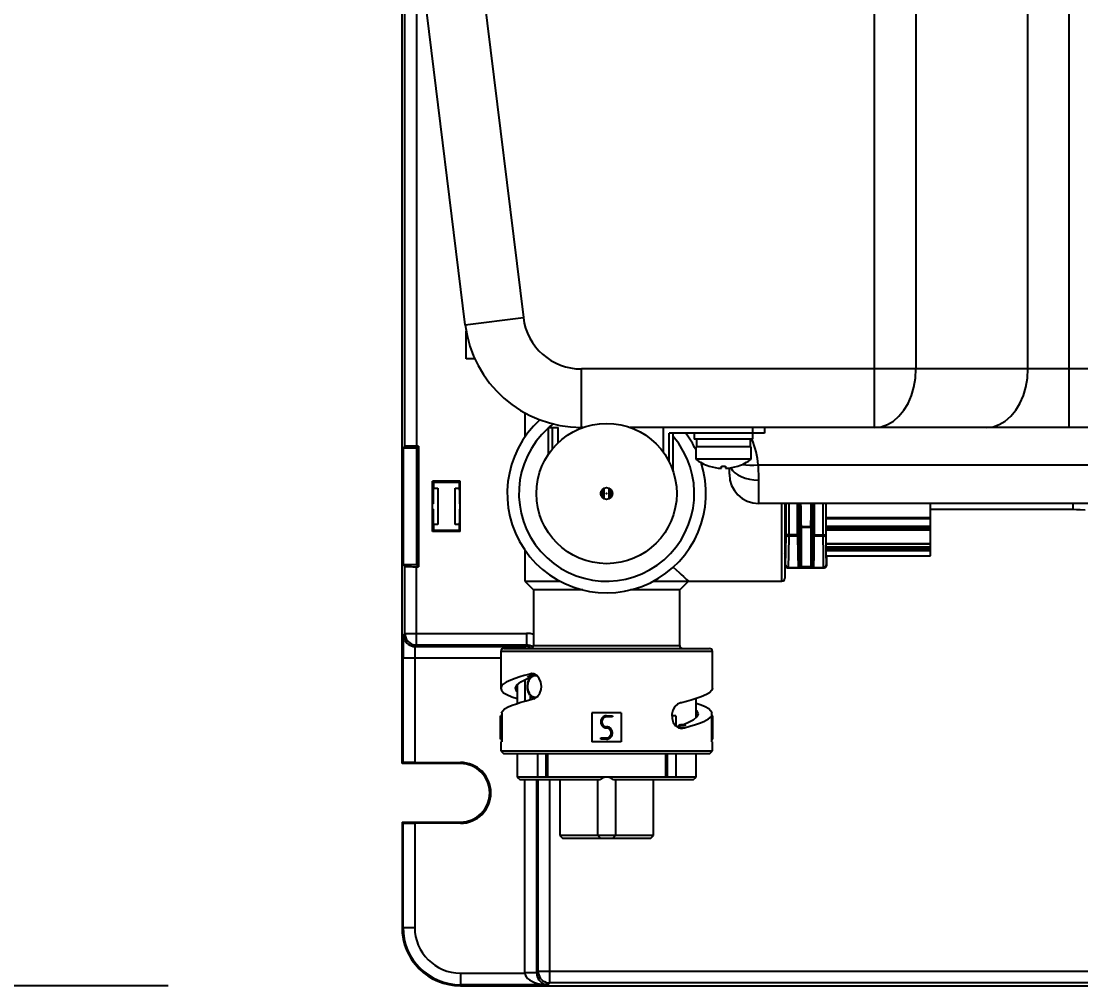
# Model space of a CAD drawing. Extents: x -9877 to -4419, y 2249 to 6216.
# Drawn here: x -6715.5 to -6534.2, y 4034.6 to 4199.6 of the extents above; entities that cross this region are included whole.
import ezdxf
from ezdxf.enums import TextEntityAlignment as Align

# ---------------------------------------------------------------- set-up
doc = ezdxf.new("R2010")
doc.units = 0
doc.layers.get('0').update_dxf_attribs({"linetype": 'CONTINUOUS'})
doc.layers.get('DEFPOINTS').update_dxf_attribs({"linetype": 'CONTINUOUS'})
doc.layers.add('LY_1', color=7, linetype='CONTINUOUS')
doc.styles.add('MX_NOTE_STANDARD', font='txt.shx', dxfattribs={"bigfont": 'extfont.shx'})
doc.dimstyles.new('MXDIMSTYLE', dxfattribs={"dimscale": 50, "dimtxt": 4, "dimasz": 2.5, "dimexe": 1.8, "dimexo": 1, "dimgap": 1, "dimtad": 1, "dimblk1": 'OPEN30', "dimblk2": 'OPEN30', "dimsah": 1, "dimcen": 2.5, "dimazin": 3, "dimtfac": 1, "dimtmove": 0, "dimatfit": 3})

# ---------------------------------------------------------------- blocks, each defined once
blk = doc.blocks.new('_OPEN30')
at = {"color": 0, "linetype": 'BYBLOCK'}
for p, q in [((-1, 0.267949), (0, 0)), ((0, 0), (-1, -0.267949)), ((0, 0), (-1, 0))]:
    blk.add_line(p, q, dxfattribs=at)
blk = doc.blocks.new('*D4')
at = {"color": 110, "linetype": 'CONTINUOUS'}
for p, q in [((-6690.324034, 4368.620295), (-7024.3305, 4368.620295)), ((-6980.622312, 4034.620295), (-6980.622312, 4368.620295)), ((-6690.324034, 4034.620295), (-7024.3305, 4034.620295))]:
    blk.add_line(p, q, dxfattribs=at)
at = {"layer": 'DEFPOINTS', "color": 0, "linetype": 'CONTINUOUS'}
for p in [(-6980.622312, 4368.620295), (-6640.324034, 4368.620295), (-6640.324034, 4034.620295)]:
    blk.add_point(p, dxfattribs=at)
at = {"color": 110, "linetype": 'CONTINUOUS', "xscale": 83.100003, "yscale": 83.100003, "zscale": 83.100003}
for p, rotation in [((-6980.622312, 4368.620295), 90), ((-6980.622312, 4034.620295), 270)]:
    blk.add_blockref('_OPEN30', p, dxfattribs=dict(at, rotation=rotation))
at = {"color": 110, "linetype": 'CONTINUOUS', "style": 'MX_NOTE_STANDARD'}
blk.add_text('335', height=100, rotation=90, dxfattribs=at).set_placement((-7080.622312, 4068.286962), align=Align.MIDDLE_LEFT)

msp = doc.modelspace()

# ---------------------------------------------------------------- linework, layer by layer
at = {"layer": 'LY_1', "color": 110, "linetype": 'CONTINUOUS'}
for p, q in [((-6569.466156, 4130.120295), (-6569.466156, 4357.120295)), ((-6536.181885, 4130.120295), (-6536.181885, 4357.120295)), ((-6562.395088, 4347.120295), (-6562.395088, 4140.120295)), ((-6543.252953, 4140.120295), (-6543.252953, 4347.120295)), ((-6650.324021, 4072.620295), (-6650.324021, 4337.620295)), ((-6639.492687, 4147.682909), (-6650.174944, 4234.682909)), ((-6640.249482, 4235.901602), (-6629.567225, 4148.901602)), ((-6649.83467, 4126.900186), (-6649.83467, 4231.911598)), ((-6647.834974, 4215.625386), (-6647.834974, 4126.934487)), ((-6639.492687, 4147.682909), (-6629.567225, 4148.901602)), ((-6639.324021, 4141.870295), (-6639.324021, 4146.569413)), ((-6637.860916, 4141.870295), (-6639.324021, 4141.870295)), ((-6331.006277, 4140.120295), (-6619.641764, 4140.120295)), ((-6619.641764, 4130.120295), (-6619.641764, 4140.120295)), ((-6629.324021, 4132.620184), (-6629.324021, 4128.463946)), ((-6625.324021, 4130.120295), (-6623.624021, 4130.120295)), ((-6625.324021, 4130.120295), (-6625.324021, 4125.453545)), ((-6624.624021, 4130.120295), (-6624.624021, 4126.40383)), ((-6623.624021, 4127.486898), (-6623.624021, 4130.120295)), ((-6619.362585, 4130.120295), (-6619.641764, 4130.120295)), ((-6331.006277, 4130.120295), (-6611.285456, 4130.120295)), ((-6605.624021, 4130.120295), (-6605.624021, 4125.884996)), ((-6590.324021, 4129.120295), (-6590.324021, 4130.120295)), ((-6588.324021, 4130.120295), (-6588.324021, 4129.120295)), ((-6588.324021, 4129.120295), (-6604.624021, 4129.120295)), ((-6604.624021, 4124.252606), (-6604.624021, 4129.120295)), ((-6603.924021, 4122.567294), (-6603.924021, 4129.120295)), ((-6600.324021, 4129.120295), (-6600.324021, 4128.120295)), ((-6590.324021, 4128.120295), (-6600.324021, 4128.120295)), ((-6599.924021, 4128.120295), (-6599.924021, 4126.820295)), ((-6590.724021, 4126.820295), (-6590.724021, 4128.120295)), ((-6590.324021, 4128.120295), (-6590.324021, 4129.120295)), ((-6649.83467, 4126.900186), (-6650.11456, 4126.620295)), ((-6650.11456, 4126.620295), (-6647.824021, 4126.620295)), ((-6650.11456, 4126.620295), (-6650.11456, 4106.620295)), ((-6647.509829, 4126.934487), (-6647.834974, 4126.934487)), ((-6647.824021, 4126.620295), (-6647.509829, 4126.934487)), ((-6647.824021, 4126.620295), (-6647.824021, 4106.620295)), ((-6647.509829, 4126.934487), (-6647.509829, 4106.306104)), ((-6600.074021, 4126.820295), (-6600.074021, 4124.683099)), ((-6590.574021, 4126.820295), (-6600.074021, 4126.820295)), ((-6590.574021, 4124.683099), (-6590.574021, 4126.820295)), ((-6590.574021, 4124.683099), (-6600.074021, 4124.683099)), ((-6597.774021, 4123.504687), (-6597.774021, 4123.5132)), ((-6595.684021, 4123.136512), (-6595.684021, 4123.513229)), ((-6594.964021, 4123.513229), (-6594.964021, 4123.136512)), ((-6594.324021, 4122.120295), (-6594.324021, 4123.19121)), ((-6592.874021, 4123.5132), (-6592.874021, 4123.504687)), ((-6589.379585, 4123.700094), (-6589.324021, 4121.120295)), ((-6589.379585, 4123.700094), (-6510.324021, 4123.700094)), ((-6640.359323, 4120.934993), (-6645.088718, 4120.934993)), ((-6645.088718, 4112.305598), (-6645.088718, 4120.934993)), ((-6644.874021, 4120.720295), (-6645.088718, 4120.934993)), ((-6644.874021, 4119.712807), (-6644.874021, 4120.720295)), ((-6640.574021, 4120.720295), (-6644.874021, 4120.720295)), ((-6640.359323, 4120.934993), (-6640.574021, 4120.720295)), ((-6640.574021, 4120.720295), (-6640.574021, 4119.712807)), ((-6640.359323, 4112.305598), (-6640.359323, 4120.934993)), ((-6589.324021, 4121.120295), (-6589.324021, 4117.120295)), ((-6647.824021, 4119.812301), (-6647.632015, 4119.620295)), ((-6644.966532, 4119.620295), (-6644.874021, 4119.712807)), ((-6644.874021, 4119.712807), (-6644.224021, 4119.712807)), ((-6644.224021, 4119.712807), (-6644.224021, 4113.527784)), ((-6641.224021, 4113.527784), (-6641.224021, 4119.712807)), ((-6641.224021, 4119.712807), (-6640.574021, 4119.712807)), ((-6640.574021, 4119.712807), (-6640.481509, 4119.620295)), ((-6616.291455, 4118.567175), (-6616.291455, 4119.073416)), ((-6616.107593, 4119.441596), (-6616.107593, 4118.198995)), ((-6616.079166, 4118.164738), (-6616.079166, 4119.475853)), ((-6615.779211, 4119.710689), (-6615.779211, 4117.929902)), ((-6614.86883, 4117.929902), (-6614.86883, 4119.710689)), ((-6614.568875, 4119.475853), (-6614.568875, 4118.164738)), ((-6614.540448, 4118.198995), (-6614.540448, 4119.441596)), ((-6614.356586, 4119.073416), (-6614.356586, 4118.567175)), ((-6645.084636, 4117.117939), (-6645.01828, 4117.079628)), ((-6640.429761, 4117.079628), (-6640.363405, 4117.117939)), ((-6510.324021, 4117.120295), (-6589.324021, 4117.120295)), ((-6585.324021, 4103.820295), (-6585.324021, 4117.120295)), ((-6584.824021, 4117.120295), (-6584.824021, 4104.320295)), ((-6584.60568, 4111.771826), (-6584.60568, 4117.120295)), ((-6584.105756, 4111.518431), (-6584.105756, 4117.120295)), ((-6582.647476, 4111.771826), (-6582.647476, 4117.120295)), ((-6582.447506, 4117.120295), (-6582.447506, 4111.771826)), ((-6580.000535, 4111.771826), (-6580.000535, 4117.120295)), ((-6579.800565, 4117.120295), (-6579.800565, 4111.771826)), ((-6578.342285, 4117.120295), (-6578.342285, 4111.518431)), ((-6577.842361, 4117.120295), (-6577.842361, 4111.771826)), ((-6559.924021, 4108.184931), (-6559.924021, 4117.120296)), ((-6535.575742, 4117.120295), (-6535.575742, 4116.120295)), ((-6645.01828, 4116.160963), (-6645.084636, 4116.122652)), ((-6640.363405, 4116.122652), (-6640.429761, 4116.160963)), ((-6559.924022, 4116.120295), (-6535.575742, 4116.120295)), ((-6647.632015, 4113.620295), (-6647.824021, 4113.42829)), ((-6644.874021, 4113.527784), (-6644.966532, 4113.620295)), ((-6644.874021, 4112.520295), (-6644.874021, 4113.527784)), ((-6644.224021, 4113.527784), (-6644.874021, 4113.527784)), ((-6640.574021, 4113.527784), (-6641.224021, 4113.527784)), ((-6640.481509, 4113.620295), (-6640.574021, 4113.527784)), ((-6640.574021, 4113.527784), (-6640.574021, 4112.520295)), ((-6582.040572, 4113.191148), (-6582.040572, 4106.120295)), ((-6582.040572, 4113.191148), (-6580.407469, 4113.191148)), ((-6580.407469, 4113.191148), (-6580.407469, 4106.120295)), ((-6577.799795, 4114.693877), (-6559.924021, 4114.693877)), ((-6577.796599, 4114.574358), (-6559.924021, 4114.574358)), ((-6577.788945, 4114.540387), (-6559.924021, 4114.540387)), ((-6577.775715, 4113.227595), (-6559.924021, 4113.227595)), ((-6645.088718, 4112.305598), (-6644.874021, 4112.520295)), ((-6640.359323, 4112.305598), (-6645.088718, 4112.305598)), ((-6640.574021, 4112.520295), (-6644.874021, 4112.520295)), ((-6640.574021, 4112.520295), (-6640.359323, 4112.305598)), ((-6582.447506, 4111.771826), (-6584.60568, 4111.771826)), ((-6582.646754, 4111.518431), (-6584.105756, 4111.518431)), ((-6580.207499, 4112.99351), (-6582.240542, 4112.99351)), ((-6582.240542, 4106.320295), (-6582.240542, 4112.99351)), ((-6580.207499, 4112.99351), (-6580.207499, 4106.320295)), ((-6580.000535, 4111.771826), (-6577.842361, 4111.771826)), ((-6578.342285, 4111.518431), (-6579.801288, 4111.518431)), ((-6577.77882, 4112.612545), (-6559.924021, 4112.612545)), ((-6577.778018, 4112.894277), (-6559.924021, 4112.894277)), ((-6577.776592, 4112.951945), (-6559.924021, 4112.951945)), ((-6577.737614, 4110.251857), (-6559.924021, 4110.251857)), ((-6577.735548, 4110.213101), (-6559.924021, 4110.213101)), ((-6577.703963, 4109.67178), (-6559.924021, 4109.67178)), ((-6629.324021, 4109.176645), (-6629.324021, 4103.820295)), ((-6577.703056, 4109.316268), (-6559.924021, 4109.316268)), ((-6577.702317, 4109.407951), (-6559.924021, 4109.407951)), ((-6577.701284, 4109.0502), (-6559.924021, 4109.0502)), ((-6577.644996, 4108.186128), (-6559.924021, 4108.186128)), ((-6577.644614, 4108.184931), (-6559.924021, 4108.184931)), ((-6577.624021, 4106.620295), (-6577.624021, 4108.184931)), ((-6647.824021, 4106.620295), (-6650.11456, 4106.620295)), ((-6650.11456, 4106.620295), (-6649.83467, 4106.340405)), ((-6649.83467, 4094.899883), (-6649.83467, 4106.340405)), ((-6647.834974, 4106.306104), (-6647.509829, 4106.306104)), ((-6647.834974, 4092.900187), (-6647.834974, 4106.306104)), ((-6647.509829, 4106.306104), (-6647.824021, 4106.620295)), ((-6584.824021, 4106.620295), (-6584.6956, 4106.620295)), ((-6584.323944, 4106.120295), (-6578.124097, 4106.120295)), ((-6584.195676, 4106.189261), (-6584.195676, 4106.120295)), ((-6584.195676, 4106.189261), (-6582.554973, 4106.189261)), ((-6582.35235, 4106.320295), (-6580.095692, 4106.320295)), ((-6579.893068, 4106.189261), (-6578.252365, 4106.189261)), ((-6578.252365, 4106.120295), (-6578.252365, 4106.189261)), ((-6577.752441, 4106.620295), (-6577.624021, 4106.620295)), ((-6629.324021, 4103.820295), (-6627.824021, 4102.320295)), ((-6629.324021, 4103.820295), (-6623.324021, 4103.820295)), ((-6627.824021, 4102.320295), (-6627.824021, 4092.820295)), ((-6619.416697, 4102.320295), (-6627.824021, 4102.320295)), ((-6602.824021, 4102.320295), (-6611.231344, 4102.320295)), ((-6607.324021, 4103.820295), (-6585.324021, 4103.820295)), ((-6602.824021, 4102.320295), (-6601.324021, 4103.820295)), ((-6602.824021, 4092.820295), (-6602.824021, 4102.320295)), ((-6650.080259, 4094.654293), (-6649.83467, 4094.899883)), ((-6649.83467, 4094.899883), (-6629.043826, 4094.899883)), ((-6629.043826, 4094.899883), (-6629.043826, 4092.900187)), ((-6647.834974, 4092.900187), (-6648.080564, 4092.654598)), ((-6648.080564, 4092.654598), (-6629.289415, 4092.654598)), ((-6629.043826, 4092.900187), (-6647.834974, 4092.900187)), ((-6633.424021, 4091.820295), (-6633.424021, 4085.520335)), ((-6597.224021, 4091.820295), (-6633.424021, 4091.820295)), ((-6632.924021, 4092.320295), (-6597.724021, 4092.320295)), ((-6629.289415, 4092.654598), (-6629.043826, 4092.900187)), ((-6629.289415, 4092.654598), (-6629.289415, 4092.320295)), ((-6627.824021, 4092.820295), (-6602.824021, 4092.820295)), ((-6597.224021, 4085.520335), (-6597.224021, 4091.820295)), ((-6650.148861, 4072.795455), (-6650.148861, 4090.654902)), ((-6633.424021, 4090.654902), (-6650.148861, 4090.654902)), ((-6648.149165, 4090.654902), (-6648.149165, 4072.829756)), ((-6630.624021, 4086.090122), (-6630.624021, 4082.89875)), ((-6629.308651, 4086.95324), (-6629.308651, 4083.298444)), ((-6628.569086, 4087.273717), (-6628.483924, 4087.306569)), ((-6628.458394, 4087.558461), (-6628.098676, 4087.61151)), ((-6628.458394, 4087.558461), (-6628.458394, 4087.369175)), ((-6628.330751, 4083.563823), (-6628.330751, 4084.216684)), ((-6600.024021, 4080.473775), (-6600.024021, 4083.727259)), ((-6633.250537, 4080.820295), (-6633.475537, 4080.820295)), ((-6633.450537, 4076.820295), (-6633.450537, 4080.819535)), ((-6633.250537, 4081.320295), (-6633.388301, 4081.320295)), ((-6633.250537, 4081.320295), (-6633.250537, 4076.320295)), ((-6617.824021, 4081.320295), (-6617.824021, 4076.320295)), ((-6612.824021, 4081.320295), (-6617.824021, 4081.320295)), ((-6615.324021, 4080.820295), (-6614.324021, 4080.820295)), ((-6614.324021, 4080.620295), (-6615.324021, 4080.620295)), ((-6614.324021, 4080.820295), (-6614.324021, 4080.620295)), ((-6612.824021, 4081.320295), (-6612.824021, 4076.320295)), ((-6603.49766, 4080.820295), (-6604.154012, 4080.820295)), ((-6603.49766, 4080.820295), (-6603.49766, 4079.075978)), ((-6597.397504, 4081.320295), (-6597.397504, 4076.320295)), ((-6597.397504, 4081.320295), (-6597.25974, 4081.320295)), ((-6597.172504, 4080.820295), (-6597.397504, 4080.820295)), ((-6597.197504, 4080.820295), (-6597.197504, 4076.820295)), ((-6603.136795, 4078.942168), (-6603.265328, 4078.903396)), ((-6602.199647, 4079.08058), (-6603.136795, 4078.942168)), ((-6602.199647, 4079.27163), (-6602.62388, 4079.27163)), ((-6602.053821, 4079.331123), (-6602.211829, 4079.271514)), ((-6602.199647, 4079.08058), (-6602.199647, 4079.27163)), ((-6616.324021, 4076.820295), (-6616.324021, 4077.020295)), ((-6616.324021, 4077.020295), (-6615.324021, 4077.020295)), ((-6633.475537, 4076.820295), (-6633.250537, 4076.820295)), ((-6633.250537, 4076.320295), (-6633.424021, 4076.320295)), ((-6633.424021, 4076.320295), (-6633.424021, 4074.820295)), ((-6612.824021, 4076.320295), (-6617.824021, 4076.320295)), ((-6615.324021, 4076.820295), (-6616.324021, 4076.820295)), ((-6597.397504, 4076.820295), (-6597.172504, 4076.820295)), ((-6597.224021, 4076.320295), (-6597.397504, 4076.320295)), ((-6597.224021, 4074.820295), (-6597.224021, 4076.320295)), ((-6633.424021, 4074.820295), (-6632.924021, 4074.320295)), ((-6633.424021, 4074.820295), (-6597.224021, 4074.820295)), ((-6597.724021, 4074.320295), (-6632.924021, 4074.320295)), ((-6630.624021, 4074.320295), (-6630.624021, 4070.320295)), ((-6627.150382, 4074.320295), (-6627.150382, 4070.320295)), ((-6625.700813, 4074.320295), (-6625.700813, 4070.320295)), ((-6625.393665, 4070.320295), (-6625.393665, 4074.320295)), ((-6605.254377, 4074.320295), (-6605.254377, 4070.320295)), ((-6604.947229, 4074.320295), (-6604.947229, 4070.320295)), ((-6603.49766, 4074.320295), (-6603.49766, 4070.320295)), ((-6600.024021, 4070.320295), (-6600.024021, 4074.320295)), ((-6597.724021, 4074.320295), (-6597.224021, 4074.820295)), ((-6650.324021, 4072.620295), (-6650.148861, 4072.795455)), ((-6640.324021, 4072.620295), (-6650.324021, 4072.620295)), ((-6648.149165, 4072.829756), (-6640.324021, 4072.829756)), ((-6640.324021, 4072.620295), (-6640.324021, 4072.829756)), ((-6600.024021, 4070.320295), (-6630.624021, 4070.320295)), ((-6630.624021, 4070.320295), (-6630.124021, 4069.820295)), ((-6616.480969, 4069.820295), (-6630.124021, 4069.820295)), ((-6629.289415, 4036.863753), (-6629.289415, 4069.820295)), ((-6627.28972, 4069.820295), (-6627.28972, 4036.863753)), ((-6627.04413, 4037.109342), (-6627.04413, 4069.820295)), ((-6625.044435, 4035.109647), (-6625.044435, 4069.820295)), ((-6623.324021, 4069.820295), (-6623.324021, 4060.320295)), ((-6616.824021, 4060.320295), (-6616.824021, 4069.820295)), ((-6600.524021, 4069.820295), (-6614.167073, 4069.820295)), ((-6613.824021, 4069.820295), (-6613.824021, 4060.320295)), ((-6607.324021, 4060.320295), (-6607.324021, 4069.820295)), ((-6600.524021, 4069.820295), (-6600.024021, 4070.320295)), ((-6650.324021, 4062.620295), (-6640.324021, 4062.620295)), ((-6650.324021, 4062.620295), (-6650.148861, 4062.445136)), ((-6650.324021, 4062.620295), (-6650.324021, 4044.620295)), ((-6650.148861, 4044.620295), (-6650.148861, 4062.445136)), ((-6640.324021, 4062.410835), (-6648.149165, 4062.410835)), ((-6648.149165, 4062.410835), (-6648.149165, 4044.620295)), ((-6640.324021, 4062.620295), (-6640.324021, 4062.410835)), ((-6607.324021, 4060.320295), (-6623.324021, 4060.320295)), ((-6623.324021, 4060.320295), (-6622.824021, 4059.820295)), ((-6607.824021, 4059.820295), (-6622.824021, 4059.820295)), ((-6616.324021, 4059.820295), (-6616.824021, 4060.320295)), ((-6614.324021, 4059.820295), (-6613.824021, 4060.320295)), ((-6607.824021, 4059.820295), (-6607.324021, 4060.320295)), ((-6650.324021, 4044.620295), (-6648.149165, 4044.620295)), ((-6627.28972, 4036.863753), (-6627.04413, 4037.109342)), ((-6627.04413, 4037.109342), (-6466.138212, 4037.109342)), ((-6640.324021, 4036.795151), (-6640.324021, 4034.620295)), ((-6640.324021, 4036.795151), (-6629.288827, 4036.795151)), ((-6627.28972, 4036.863753), (-6629.289415, 4036.863753)), ((-6627.289436, 4036.829441), (-6629.288827, 4036.795151)), ((-6625.358626, 4034.795455), (-6640.324021, 4034.795455)), ((-6640.324021, 4034.620295), (-6310.324021, 4034.620295)), ((-6625.044435, 4035.109647), (-6625.358626, 4034.795455)), ((-6466.103911, 4035.109647), (-6625.044435, 4035.109647))]:
    msp.add_line(p, q, dxfattribs=at)
for points in [[(-6569.466156, 4130.120295), (-6568.359998, 4130.243412), (-6567.281076, 4130.60973), (-6566.255959, 4131.21023), (-6565.309887, 4132.030126), (-6564.466156, 4133.049228), (-6563.745542, 4134.242443), (-6563.165789, 4135.58039), (-6562.741171, 4137.030126), (-6562.482145, 4138.555951), (-6562.395088, 4140.120295)], [(-6550.324021, 4130.120295), (-6549.217862, 4130.243412), (-6548.13894, 4130.60973), (-6547.113823, 4131.21023), (-6546.167751, 4132.030126), (-6545.324021, 4133.049228), (-6544.603407, 4134.242443), (-6544.023653, 4135.58039), (-6543.599035, 4137.030126), (-6543.340009, 4138.555951), (-6543.252953, 4140.120295)], [(-6647.834974, 4126.934487), (-6648.144395, 4126.934066), (-6648.446365, 4126.932815), (-6648.733612, 4126.930764), (-6648.99922, 4126.927962), (-6649.236793, 4126.924476), (-6649.440609, 4126.920391), (-6649.605761, 4126.915804), (-6649.728273, 4126.910827), (-6649.805193, 4126.905579), (-6649.83467, 4126.900186)], [(-6594.095347, 4123.223412), (-6593.799828, 4122.78307), (-6593.392245, 4122.376209), (-6592.882802, 4122.013016), (-6592.284255, 4121.702585), (-6591.61159, 4121.452688), (-6590.881649, 4121.269582), (-6590.112708, 4121.157852), (-6589.324021, 4121.120295), (-6589.324021, 4121.120295)], [(-6592.148913, 4123.777361), (-6591.510827, 4123.701922), (-6590.826585, 4123.663479), (-6590.111005, 4123.662866), (-6589.379585, 4123.700094)], [(-6647.632015, 4113.620295), (-6647.624563, 4113.650831), (-6647.617262, 4113.741817), (-6647.610262, 4113.891399), (-6647.603704, 4114.096535), (-6647.597723, 4114.353047), (-6647.59244, 4114.655713), (-6647.587962, 4114.998373), (-6647.584382, 4115.37405), (-6647.581771, 4115.775098), (-6647.580183, 4116.193351), (-6647.57965, 4116.620295), (-6647.580183, 4117.04724), (-6647.581771, 4117.465493), (-6647.584382, 4117.866541), (-6647.587962, 4118.242218), (-6647.59244, 4118.584878), (-6647.597723, 4118.887544), (-6647.603704, 4119.144056), (-6647.610262, 4119.349191), (-6647.617262, 4119.498774), (-6647.624563, 4119.58976), (-6647.632015, 4119.620295), (-6647.632015, 4119.620295)], [(-6644.966532, 4119.620295), (-6644.973928, 4119.590224), (-6644.981176, 4119.500613), (-6644.98813, 4119.353258), (-6644.994651, 4119.151114), (-6645.000608, 4118.898233), (-6645.005882, 4118.599685), (-6645.010367, 4118.261455), (-6645.013974, 4117.890323), (-6645.016629, 4117.493731), (-6645.01828, 4117.079628)], [(-6640.429761, 4117.079628), (-6640.431116, 4117.435999), (-6640.433217, 4117.780313), (-6640.436031, 4118.107481), (-6640.439517, 4118.412666), (-6640.443624, 4118.691358), (-6640.448291, 4118.939438), (-6640.453449, 4119.153238), (-6640.459022, 4119.329598), (-6640.464927, 4119.465912), (-6640.471077, 4119.560164), (-6640.476267, 4119.605225), (-6640.481509, 4119.620295)], [(-6645.084636, 4117.117939), (-6645.085343, 4117.116895), (-6645.086001, 4117.112939), (-6645.086604, 4117.10612), (-6645.087142, 4117.096524), (-6645.08761, 4117.084271), (-6645.088001, 4117.069516), (-6645.088311, 4117.052444), (-6645.088536, 4117.033269), (-6645.088672, 4117.012233), (-6645.088718, 4116.9896), (-6645.088718, 4116.989355)], [(-6640.359323, 4116.989355), (-6640.359369, 4117.012004), (-6640.359504, 4117.033058), (-6640.359727, 4117.052253), (-6640.360036, 4117.069349), (-6640.360426, 4117.084129), (-6640.360893, 4117.096409), (-6640.361431, 4117.106034), (-6640.362033, 4117.112882), (-6640.362691, 4117.116869), (-6640.363398, 4117.117943), (-6640.363405, 4117.117939)], [(-6584.824025, 4108.445009), (-6584.798349, 4108.546841), (-6584.773162, 4108.850394), (-6584.748946, 4109.349877), (-6584.726163, 4110.035761), (-6584.705246, 4110.894959), (-6584.686596, 4111.911082), (-6584.670567, 4113.064742), (-6584.657466, 4114.333931), (-6584.647543, 4115.694434), (-6584.640986, 4117.120295)], [(-6582.326396, 4117.120295), (-6582.320714, 4116.342744), (-6582.313243, 4115.616534), (-6582.304122, 4114.955091), (-6582.293519, 4114.370641), (-6582.281631, 4113.873987), (-6582.268676, 4113.47431), (-6582.254895, 4113.178998), (-6582.240542, 4112.99351), (-6582.240542, 4112.99351)], [(-6582.126022, 4117.120295), (-6582.120256, 4116.379051), (-6582.112748, 4115.687426), (-6582.103633, 4115.057938), (-6582.093077, 4114.501982), (-6582.08127, 4114.029621), (-6582.068426, 4113.649406), (-6582.054778, 4113.368219), (-6582.040572, 4113.191148)], [(-6580.407469, 4113.191148), (-6580.393263, 4113.368219), (-6580.379615, 4113.649406), (-6580.366771, 4114.029621), (-6580.354964, 4114.501982), (-6580.344408, 4115.057938), (-6580.335293, 4115.687426), (-6580.327785, 4116.379051), (-6580.322019, 4117.120295)], [(-6580.207499, 4112.99351), (-6580.193146, 4113.178998), (-6580.179365, 4113.47431), (-6580.16641, 4113.873987), (-6580.154522, 4114.370641), (-6580.143919, 4114.955091), (-6580.134798, 4115.616534), (-6580.127328, 4116.342744), (-6580.121645, 4117.120295)], [(-6645.088718, 4116.251236), (-6645.088673, 4116.228587), (-6645.088537, 4116.207533), (-6645.088314, 4116.188338), (-6645.088005, 4116.171242), (-6645.087615, 4116.156462), (-6645.087148, 4116.144182), (-6645.08661, 4116.134557), (-6645.086008, 4116.127709), (-6645.08535, 4116.123722), (-6645.084643, 4116.122648), (-6645.084636, 4116.122652)], [(-6645.01828, 4116.160963), (-6645.016629, 4115.74686), (-6645.013974, 4115.350268), (-6645.010367, 4114.979136), (-6645.005882, 4114.640906), (-6645.000608, 4114.342358), (-6644.994651, 4114.089477), (-6644.98813, 4113.887333), (-6644.981176, 4113.739978), (-6644.973928, 4113.650367), (-6644.966532, 4113.620295), (-6644.966532, 4113.620295)], [(-6640.481509, 4113.620295), (-6640.474113, 4113.650367), (-6640.466865, 4113.739978), (-6640.459912, 4113.887333), (-6640.453391, 4114.089477), (-6640.447433, 4114.342358), (-6640.442159, 4114.640906), (-6640.437674, 4114.979136), (-6640.434067, 4115.350268), (-6640.431412, 4115.74686), (-6640.429761, 4116.160963)], [(-6640.363405, 4116.122652), (-6640.362699, 4116.123696), (-6640.36204, 4116.127652), (-6640.361437, 4116.134471), (-6640.360899, 4116.144067), (-6640.360431, 4116.15632), (-6640.36004, 4116.171075), (-6640.35973, 4116.188147), (-6640.359506, 4116.207322), (-6640.359369, 4116.228358), (-6640.359323, 4116.250991), (-6640.359323, 4116.251236)], [(-6535.575742, 4116.120295), (-6534.930618, 4116.109191), (-6534.285624, 4116.093753), (-6533.441447, 4116.050621)], [(-6582.040572, 4113.191148), (-6582.071802, 4113.188641), (-6582.102265, 4113.181345), (-6582.131214, 4113.169439), (-6582.157939, 4113.153217), (-6582.181784, 4113.133075), (-6582.202163, 4113.109508), (-6582.218577, 4113.083095), (-6582.230623, 4113.054483), (-6582.238005, 4113.024375), (-6582.240542, 4112.99351), (-6582.240542, 4112.99351)], [(-6580.207499, 4112.99351), (-6580.210036, 4113.024375), (-6580.217418, 4113.054483), (-6580.229464, 4113.083095), (-6580.245878, 4113.109508), (-6580.266258, 4113.133075), (-6580.290102, 4113.153217), (-6580.316827, 4113.169439), (-6580.345776, 4113.181345), (-6580.376239, 4113.188641), (-6580.407469, 4113.191148)], [(-6584.6956, 4106.620295), (-6584.644901, 4108.867247), (-6584.60568, 4111.771826)], [(-6584.60568, 4111.771826), (-6584.598477, 4111.732559), (-6584.579372, 4111.694239), (-6584.548827, 4111.657794), (-6584.507579, 4111.624104), (-6584.456626, 4111.593981), (-6584.397198, 4111.568155), (-6584.330729, 4111.547248), (-6584.258827, 4111.531766), (-6584.183227, 4111.522082), (-6584.105756, 4111.518431)], [(-6584.195676, 4106.189261), (-6584.144977, 4108.513694), (-6584.105756, 4111.518431)], [(-6582.647476, 4111.771826), (-6582.647292, 4111.64052), (-6582.646754, 4111.518431)], [(-6582.646754, 4111.518431), (-6582.615765, 4111.519891), (-6582.585525, 4111.523765), (-6582.556764, 4111.529958), (-6582.530177, 4111.53832), (-6582.506406, 4111.548651), (-6582.486024, 4111.5607), (-6582.469525, 4111.574176), (-6582.457307, 4111.588754), (-6582.449665, 4111.604082), (-6582.446784, 4111.619789)], [(-6582.646754, 4111.518431), (-6582.606721, 4108.513694), (-6582.554973, 4106.189261)], [(-6582.447506, 4111.771826), (-6582.447323, 4111.693042), (-6582.446784, 4111.619789)], [(-6582.446784, 4111.619789), (-6582.406752, 4108.655115), (-6582.355003, 4106.361675)], [(-6580.093038, 4106.361675), (-6580.041289, 4108.655115), (-6580.001257, 4111.619789)], [(-6580.001257, 4111.619789), (-6580.000719, 4111.693042), (-6580.000535, 4111.771826)], [(-6580.001257, 4111.619789), (-6579.998376, 4111.604082), (-6579.990734, 4111.588754), (-6579.978516, 4111.574176), (-6579.962017, 4111.5607), (-6579.941636, 4111.548651), (-6579.917864, 4111.53832), (-6579.891277, 4111.529958), (-6579.862516, 4111.523765), (-6579.832276, 4111.519891), (-6579.801288, 4111.518431), (-6579.801288, 4111.518431)], [(-6579.893068, 4106.189261), (-6579.84132, 4108.513694), (-6579.801288, 4111.518431)], [(-6579.801288, 4111.518431), (-6579.800749, 4111.64052), (-6579.800565, 4111.771826)], [(-6578.342285, 4111.518431), (-6578.264814, 4111.522082), (-6578.189214, 4111.531766), (-6578.117312, 4111.547248), (-6578.050844, 4111.568155), (-6577.991415, 4111.593981), (-6577.940462, 4111.624104), (-6577.899215, 4111.657794), (-6577.868669, 4111.694239), (-6577.849565, 4111.732559), (-6577.842361, 4111.771826)], [(-6578.342285, 4111.518431), (-6578.303064, 4108.513694), (-6578.252365, 4106.189261)], [(-6577.842361, 4111.771826), (-6577.803141, 4108.867247), (-6577.752441, 4106.620295)], [(-6649.83467, 4106.340405), (-6649.805193, 4106.335012), (-6649.728273, 4106.329764), (-6649.605761, 4106.324787), (-6649.440609, 4106.3202), (-6649.236793, 4106.316115), (-6648.99922, 4106.312629), (-6648.733612, 4106.309827), (-6648.446365, 4106.307775), (-6648.144395, 4106.306525), (-6647.834974, 4106.306104)], [(-6603.959901, 4106.244795), (-6603.439147, 4105.77118), (-6602.919043, 4105.296854), (-6602.550319, 4104.95801), (-6602.182491, 4104.61819), (-6601.643776, 4104.118286), (-6601.324021, 4103.820295)], [(-6584.824021, 4106.620295), (-6584.817864, 4106.542078), (-6584.799545, 4106.465787), (-6584.769516, 4106.3933), (-6584.728515, 4106.326403), (-6584.677552, 4106.266742), (-6584.617882, 4106.215787), (-6584.550974, 4106.174792), (-6584.478476, 4106.144767), (-6584.402174, 4106.126451), (-6584.323944, 4106.120295)], [(-6584.6956, 4106.620295), (-6584.689445, 4106.542078), (-6584.671132, 4106.465787), (-6584.641112, 4106.3933), (-6584.600123, 4106.326403), (-6584.549176, 4106.266742), (-6584.489524, 4106.215787), (-6584.422637, 4106.174792), (-6584.350161, 4106.144767), (-6584.273882, 4106.126451), (-6584.195676, 4106.120295)], [(-6584.6956, 4106.620295), (-6584.688826, 4106.553241), (-6584.670046, 4106.487819), (-6584.639715, 4106.425622), (-6584.598574, 4106.368165), (-6584.547623, 4106.316847), (-6584.488103, 4106.272917), (-6584.421463, 4106.237445), (-6584.349326, 4106.211294), (-6584.273448, 4106.195101), (-6584.195676, 4106.189261), (-6584.195676, 4106.189261)], [(-6582.554973, 4106.189261), (-6582.523864, 4106.191597), (-6582.493513, 4106.198074), (-6582.464658, 4106.208535), (-6582.438002, 4106.222723), (-6582.414194, 4106.240295), (-6582.393814, 4106.260823), (-6582.377357, 4106.283805), (-6582.365225, 4106.308684), (-6582.357713, 4106.334853), (-6582.355003, 4106.361675)], [(-6582.554973, 4106.189261), (-6582.554513, 4106.166291), (-6582.554031, 4106.147783), (-6582.553533, 4106.133917), (-6582.553023, 4106.124831), (-6582.552672, 4106.121431), (-6582.552319, 4106.120295)], [(-6582.552319, 4106.120295), (-6582.521037, 4106.122758), (-6582.490525, 4106.130084), (-6582.461535, 4106.142094), (-6582.43478, 4106.158492), (-6582.410919, 4106.178874), (-6582.39054, 4106.202738), (-6582.374145, 4106.229497), (-6582.362137, 4106.258492), (-6582.354811, 4106.289009), (-6582.35235, 4106.320295)], [(-6582.440512, 4106.120295), (-6582.409229, 4106.122758), (-6582.378718, 4106.130084), (-6582.349727, 4106.142094), (-6582.322972, 4106.158492), (-6582.299112, 4106.178874), (-6582.278733, 4106.202738), (-6582.262337, 4106.229497), (-6582.250329, 4106.258492), (-6582.243004, 4106.289009), (-6582.240542, 4106.320295)], [(-6582.355003, 4106.361675), (-6582.353725, 4106.330825), (-6582.35235, 4106.320295)], [(-6580.207499, 4106.320295), (-6580.205037, 4106.289009), (-6580.197712, 4106.258492), (-6580.185704, 4106.229497), (-6580.169308, 4106.202738), (-6580.148929, 4106.178874), (-6580.125069, 4106.158492), (-6580.098314, 4106.142094), (-6580.069324, 4106.130084), (-6580.038812, 4106.122758), (-6580.00753, 4106.120295)], [(-6580.095692, 4106.320295), (-6580.094316, 4106.330825), (-6580.093038, 4106.361675)], [(-6580.095692, 4106.320295), (-6580.09323, 4106.289009), (-6580.085904, 4106.258492), (-6580.073896, 4106.229497), (-6580.057501, 4106.202738), (-6580.037122, 4106.178874), (-6580.013261, 4106.158492), (-6579.986506, 4106.142094), (-6579.957516, 4106.130084), (-6579.927004, 4106.122758), (-6579.895722, 4106.120295)], [(-6580.093038, 4106.361675), (-6580.090328, 4106.334853), (-6580.082816, 4106.308684), (-6580.070684, 4106.283805), (-6580.054227, 4106.260823), (-6580.033847, 4106.240295), (-6580.010039, 4106.222723), (-6579.983383, 4106.208535), (-6579.954528, 4106.198074), (-6579.924177, 4106.191597), (-6579.893068, 4106.189261)], [(-6579.895722, 4106.120295), (-6579.894347, 4106.137845), (-6579.893068, 4106.189261)], [(-6578.252365, 4106.120295), (-6578.174159, 4106.126451), (-6578.09788, 4106.144767), (-6578.025404, 4106.174792), (-6577.958517, 4106.215787), (-6577.898865, 4106.266742), (-6577.847918, 4106.326403), (-6577.806929, 4106.3933), (-6577.776909, 4106.465787), (-6577.758596, 4106.542078), (-6577.752441, 4106.620295)], [(-6578.252365, 4106.189261), (-6578.174593, 4106.195101), (-6578.098715, 4106.211294), (-6578.026578, 4106.237445), (-6577.959938, 4106.272917), (-6577.900418, 4106.316847), (-6577.849467, 4106.368165), (-6577.808326, 4106.425622), (-6577.777995, 4106.487819), (-6577.759215, 4106.553241), (-6577.752441, 4106.620295)], [(-6578.124097, 4106.120295), (-6578.045868, 4106.126451), (-6577.969565, 4106.144767), (-6577.897067, 4106.174792), (-6577.830159, 4106.215787), (-6577.77049, 4106.266742), (-6577.719527, 4106.326403), (-6577.678526, 4106.3933), (-6577.648496, 4106.465787), (-6577.630177, 4106.542078), (-6577.624021, 4106.620295)], [(-6650.080259, 4094.654293), (-6650.091045, 4094.59534), (-6650.101541, 4094.441499), (-6650.111496, 4094.196477), (-6650.120669, 4093.866172), (-6650.12884, 4093.458539), (-6650.135811, 4092.983394), (-6650.141416, 4092.452178), (-6650.145518, 4091.877684), (-6650.14802, 4091.273744), (-6650.148861, 4090.654902)], [(-6650.080259, 4094.654293), (-6650.055554, 4094.341532), (-6649.982236, 4094.036469), (-6649.862112, 4093.746613), (-6649.698136, 4093.479099), (-6649.494346, 4093.24051), (-6649.255758, 4093.03672), (-6648.988243, 4092.872745), (-6648.698388, 4092.75262), (-6648.393325, 4092.679303), (-6648.080564, 4092.654598)], [(-6649.83467, 4094.899883), (-6649.809964, 4094.587121), (-6649.736647, 4094.282059), (-6649.616522, 4093.992203), (-6649.452547, 4093.724688), (-6649.248757, 4093.4861), (-6649.010169, 4093.28231), (-6648.742654, 4093.118334), (-6648.452798, 4092.99821), (-6648.147735, 4092.924893), (-6647.834974, 4092.900187)], [(-6627.824021, 4094.709366), (-6628.426515, 4094.851967), (-6629.043826, 4094.899883)], [(-6648.080564, 4092.654598), (-6648.091349, 4092.625121), (-6648.101846, 4092.548201), (-6648.1118, 4092.42569), (-6648.120974, 4092.260537), (-6648.129144, 4092.056721), (-6648.136116, 4091.819148), (-6648.14172, 4091.55354), (-6648.145823, 4091.266293), (-6648.148325, 4090.964323), (-6648.149165, 4090.654902)], [(-6628.204965, 4092.334676), (-6628.456008, 4092.472398), (-6628.724134, 4092.572865), (-6629.003848, 4092.634016), (-6629.289415, 4092.654598), (-6629.289415, 4092.654598)], [(-6627.906264, 4092.54556), (-6628.167088, 4092.698087), (-6628.447948, 4092.809565), (-6628.742434, 4092.877448), (-6629.043826, 4092.900187), (-6629.043826, 4092.900187)], [(-6628.642498, 4087.888236), (-6629.414416, 4087.667761), (-6630.186335, 4087.447286), (-6630.942603, 4087.206729), (-6631.733782, 4086.901448), (-6632.529487, 4086.525219), (-6633.004606, 4086.239484), (-6633.330681, 4085.843707), (-6633.424021, 4085.520312)], [(-6628.123762, 4088.020295), (-6628.296075, 4088.006393), (-6628.642498, 4087.888236)], [(-6628.642498, 4087.888236), (-6628.442475, 4087.883975), (-6627.630186, 4087.864324)], [(-6627.636055, 4087.905004), (-6628.016149, 4087.721428), (-6628.348277, 4087.402015)], [(-6628.122653, 4083.620295), (-6627.601754, 4083.742229), (-6627.120914, 4084.095058), (-6626.740753, 4084.643212), (-6626.516595, 4085.32661), (-6626.472125, 4085.820295), (-6626.569407, 4086.545455), (-6626.846542, 4087.188816), (-6627.266035, 4087.681265), (-6627.771913, 4087.965169), (-6628.123762, 4088.020295)], [(-6630.899079, 4085.520203), (-6630.67691, 4086.047446), (-6629.986875, 4086.604238), (-6629.179486, 4087.019706), (-6628.569086, 4087.273717)], [(-6628.449798, 4087.354749), (-6628.593165, 4087.143479), (-6628.846678, 4086.524421), (-6628.935306, 4085.820295)], [(-6627.15042, 4087.552365), (-6627.311574, 4087.611995), (-6627.476816, 4087.641772), (-6627.643394, 4087.641198), (-6627.808532, 4087.610283), (-6627.969478, 4087.549543), (-6628.123551, 4087.459988), (-6628.268183, 4087.343113), (-6628.400964, 4087.200863), (-6628.519682, 4087.03561), (-6628.622359, 4086.850106), (-6628.707284, 4086.647443), (-6628.773041, 4086.430998), (-6628.818536, 4086.204376), (-6628.843009, 4085.971355), (-6628.84633, 4085.89589), (-6628.847438, 4085.820295)], [(-6628.795225, 4087.42761), (-6628.819765, 4087.448231), (-6628.794588, 4087.474578), (-6628.721207, 4087.503496), (-6628.60706, 4087.532161), (-6628.458394, 4087.558461)], [(-6633.424021, 4085.520312), (-6633.309597, 4085.162194), (-6632.937596, 4084.742604), (-6632.407094, 4084.448217), (-6631.527088, 4084.057481), (-6630.64874, 4083.734246), (-6630.627563, 4083.727259)], [(-6630.634922, 4084.921893), (-6630.659546, 4084.949986), (-6630.899173, 4085.506711), (-6630.899079, 4085.520203)], [(-6628.935306, 4085.820295), (-6628.909948, 4085.439649), (-6628.726921, 4084.762625), (-6628.499891, 4084.353243)], [(-6628.847438, 4085.820295), (-6628.835025, 4085.567782), (-6628.798027, 4085.320127), (-6628.737155, 4085.082093), (-6628.653579, 4084.85826), (-6628.548908, 4084.652934), (-6628.425156, 4084.470064), (-6628.284702, 4084.313168), (-6628.130248, 4084.185265), (-6627.964767, 4084.088815), (-6627.79144, 4084.025673), (-6627.613603, 4083.997054), (-6627.434677, 4084.003509), (-6627.258103, 4084.044912), (-6627.087279, 4084.120469)], [(-6628.400312, 4084.307826), (-6628.225371, 4084.098395), (-6628.029942, 4083.92903), (-6627.818571, 4083.803671), (-6627.596178, 4083.725235)], [(-6597.224021, 4085.520312), (-6597.338445, 4085.162194), (-6597.709931, 4084.742745), (-6598.240947, 4084.448217), (-6599.125555, 4084.056217), (-6599.999301, 4083.734246), (-6600.829941, 4083.48182), (-6601.677664, 4083.251057), (-6602.525388, 4083.020295)], [(-6633.388301, 4081.320295), (-6632.791471, 4081.964299), (-6632.174782, 4082.341857), (-6631.482083, 4082.608307), (-6630.73345, 4082.870993), (-6629.987262, 4083.114285), (-6629.058077, 4083.373909), (-6628.122653, 4083.620295)], [(-6602.525388, 4083.020295), (-6602.701191, 4083.006393), (-6603.216034, 4082.803802), (-6603.66957, 4082.380056), (-6604.002671, 4081.778194), (-6604.164892, 4081.067159), (-6604.132513, 4080.332496), (-6603.913033, 4079.65492), (-6603.536361, 4079.104731), (-6603.052233, 4078.745057), (-6602.525425, 4078.620295)], [(-6597.25974, 4081.320295), (-6597.85657, 4081.964299), (-6598.474608, 4082.341845), (-6599.165958, 4082.608307), (-6599.976392, 4082.898743)], [(-6615.324021, 4080.820295), (-6615.454547, 4080.811313), (-6615.58284, 4080.784518), (-6615.706704, 4080.740369), (-6615.824021, 4080.679622), (-6615.932782, 4080.603316), (-6616.031127, 4080.512758), (-6616.117374, 4080.409495), (-6616.190046, 4080.295295), (-6616.2479, 4080.172113), (-6616.289946, 4080.042055), (-6616.315465, 4079.907348), (-6616.324021, 4079.770295), (-6616.315465, 4079.633243), (-6616.289946, 4079.498535), (-6616.2479, 4079.368478), (-6616.190046, 4079.245295), (-6616.117374, 4079.131096), (-6616.031127, 4079.027833), (-6615.932782, 4078.937274), (-6615.824021, 4078.860969), (-6615.706704, 4078.800222), (-6615.58284, 4078.756073), (-6615.454547, 4078.729278), (-6615.324021, 4078.720295), (-6615.324021, 4078.720295)], [(-6615.324021, 4080.620295), (-6615.428442, 4080.613024), (-6615.531076, 4080.591332), (-6615.630167, 4080.555593), (-6615.724021, 4080.506417), (-6615.81103, 4080.444646), (-6615.889706, 4080.371336), (-6615.958703, 4080.287743), (-6616.016841, 4080.195295), (-6616.063124, 4080.095576), (-6616.096761, 4079.990292), (-6616.117176, 4079.881243), (-6616.124021, 4079.770295), (-6616.117176, 4079.659348), (-6616.096761, 4079.550299), (-6616.063124, 4079.445015), (-6616.016841, 4079.345295), (-6615.958703, 4079.252848), (-6615.889706, 4079.169255), (-6615.81103, 4079.095945), (-6615.724021, 4079.034174), (-6615.630167, 4078.984998), (-6615.531076, 4078.949259), (-6615.428442, 4078.927567), (-6615.324021, 4078.920295), (-6615.324021, 4078.920295)], [(-6599.672164, 4081.120425), (-6599.870339, 4080.601909), (-6600.536016, 4080.046892), (-6601.328619, 4079.632124), (-6602.053821, 4079.331123)], [(-6602.005506, 4078.752375), (-6601.064492, 4079.01497), (-6600.128839, 4079.291889), (-6599.40375, 4079.544598), (-6598.687657, 4079.831411), (-6597.888192, 4080.255316), (-6597.397504, 4080.679223)], [(-6600.000469, 4081.762344), (-6599.937917, 4081.696641), (-6599.672883, 4081.141578), (-6599.672164, 4081.120425)], [(-6615.324021, 4076.820295), (-6615.193494, 4076.829278), (-6615.065202, 4076.856073), (-6614.941337, 4076.900222), (-6614.824021, 4076.960969), (-6614.715259, 4077.037274), (-6614.616914, 4077.127833), (-6614.530667, 4077.231096), (-6614.457995, 4077.345295), (-6614.400141, 4077.468478), (-6614.358095, 4077.598535), (-6614.332576, 4077.733243), (-6614.324021, 4077.870295), (-6614.332576, 4078.007348), (-6614.358095, 4078.142055), (-6614.400141, 4078.272113), (-6614.457995, 4078.395295), (-6614.530667, 4078.509495), (-6614.616914, 4078.612758), (-6614.715259, 4078.703316), (-6614.824021, 4078.779622), (-6614.941337, 4078.840369), (-6615.065202, 4078.884518), (-6615.193494, 4078.911313), (-6615.324021, 4078.920295)], [(-6615.324021, 4077.020295), (-6615.2196, 4077.027567), (-6615.116965, 4077.049259), (-6615.017874, 4077.084998), (-6614.924021, 4077.134174), (-6614.837011, 4077.195945), (-6614.758335, 4077.269255), (-6614.689338, 4077.352848), (-6614.6312, 4077.445295), (-6614.584917, 4077.545015), (-6614.55128, 4077.650299), (-6614.530865, 4077.759348), (-6614.524021, 4077.870295), (-6614.530865, 4077.981243), (-6614.55128, 4078.090292), (-6614.584917, 4078.195576), (-6614.6312, 4078.295295), (-6614.689338, 4078.387743), (-6614.758335, 4078.471336), (-6614.837011, 4078.544646), (-6614.924021, 4078.606417), (-6615.017874, 4078.655593), (-6615.116965, 4078.691332), (-6615.2196, 4078.713024), (-6615.324021, 4078.720295)], [(-6602.75601, 4079.238111), (-6602.875569, 4079.191243), (-6602.980274, 4079.125326), (-6603.067954, 4079.041723), (-6603.136795, 4078.942168)], [(-6603.097599, 4078.778459), (-6603.013665, 4078.776187), (-6602.509595, 4078.763881), (-6602.005506, 4078.752375)], [(-6602.787358, 4079.245898), (-6602.670441, 4079.269373), (-6602.623177, 4079.271628)], [(-6602.525425, 4078.620295), (-6602.024875, 4078.742229), (-6602.005506, 4078.752375)], [(-6601.860226, 4079.212265), (-6601.83568, 4079.19166), (-6601.860798, 4079.165157), (-6601.934427, 4079.136061), (-6602.049051, 4079.107226), (-6602.199647, 4079.08058)], [(-6648.149165, 4072.829756), (-6648.458586, 4072.829336), (-6648.760556, 4072.828085), (-6649.047803, 4072.826034), (-6649.313411, 4072.823232), (-6649.550984, 4072.819746), (-6649.7548, 4072.81566), (-6649.919953, 4072.811074), (-6650.042464, 4072.806096), (-6650.119384, 4072.800848), (-6650.148861, 4072.795455)], [(-6615.324021, 4070.320295), (-6615.726899, 4070.270502), (-6616.081266, 4070.134106), (-6616.480969, 4069.820295)], [(-6614.167073, 4069.820295), (-6614.519683, 4070.107864), (-6614.895457, 4070.263796), (-6615.324021, 4070.320295)], [(-6650.148861, 4062.445136), (-6650.119384, 4062.439743), (-6650.042464, 4062.434494), (-6649.919953, 4062.429517), (-6649.7548, 4062.424931), (-6649.550984, 4062.420845), (-6649.313411, 4062.417359), (-6649.047803, 4062.414557), (-6648.760556, 4062.412506), (-6648.458586, 4062.411255), (-6648.149165, 4062.410835)], [(-6627.04413, 4037.109342), (-6627.019425, 4036.796581), (-6626.946108, 4036.491518), (-6626.825983, 4036.201662), (-6626.662008, 4035.934148), (-6626.458218, 4035.695559), (-6626.219629, 4035.491769), (-6625.952115, 4035.327794), (-6625.662259, 4035.207669), (-6625.357196, 4035.134352), (-6625.044435, 4035.109647)], [(-6629.289415, 4036.863753), (-6629.289268, 4036.82945), (-6629.288827, 4036.795151)], [(-6629.288827, 4036.795151), (-6629.230893, 4036.48573), (-6629.079715, 4036.18376), (-6628.838931, 4035.896513), (-6628.514341, 4035.630905), (-6628.11376, 4035.393332), (-6627.646835, 4035.189516), (-6627.124809, 4035.024364), (-6626.560253, 4034.901852), (-6625.966762, 4034.824932), (-6625.358626, 4034.795455), (-6625.358626, 4034.795455)], [(-6627.28972, 4036.863753), (-6627.289651, 4036.846596), (-6627.289436, 4036.829441)], [(-6627.289436, 4036.829441), (-6627.260975, 4036.519515), (-6627.186704, 4036.216226), (-6627.068413, 4035.926878), (-6626.90895, 4035.658438), (-6626.712155, 4035.41737), (-6626.482766, 4035.20948), (-6626.226308, 4035.039773), (-6625.948955, 4034.912336), (-6625.657388, 4034.830238), (-6625.358626, 4034.795455), (-6625.358626, 4034.795455)]]:
    msp.add_lwpolyline(points, dxfattribs=at)
for radius in [12, 1]:
    msp.add_circle((-6615.324021, 4118.820295), radius, dxfattribs=at)
for centre, radius, start, end in [((-6619.641764, 4150.120295), 20, 187, 270), ((-6619.641764, 4150.120295), 10, 187, 270), ((-6615.324021, 4118.820295), 17, 132.166154, 18.104437), ((-6615.324021, 4118.820295), 15, 131.810315, 40.535802), ((-6615.324021, 4118.820295), 15, 127.558622, 131.120048), ((-6615.324021, 4118.820295), 17, 26.225884, 37.292362), ((-6604.324021, 4122.410195), 15, 4.933145, 22.3754), ((-6595.324021, 4131.120295), 8, 233.576426, 252.166617), ((-6595.324021, 4131.120295), 8, 287.833383, 306.423574), ((-6595.324021, 4131.120295), 7.991896, 252.147925, 267.418202), ((-6595.324021, 4131.120295), 7.61558, 267.290532, 272.709468), ((-6595.324021, 4131.120295), 7.615638, 267.290553, 272.709447), ((-6595.324021, 4131.120295), 7.991896, 272.581798, 287.852075), ((-6589.324021, 4122.120295), 5, 180, 270), ((-6585.324021, 4104.320295), 0.5, 270, 0), ((-6632.924021, 4091.820295), 0.5, 90, 180), ((-6628.324021, 4092.820295), 0.5, 270, 0), ((-6602.324021, 4092.820295), 0.5, 180, 270), ((-6597.724021, 4091.820295), 0.5, 0, 90), ((-6628.458394, 4088.369175), 1, 250.3777, 270), ((-6603.012751, 4078.27163), 1, 75.123244, 76.97401), ((-6602.199647, 4078.27163), 1, 70.203173, 90), ((-6640.324021, 4067.620295), 5.209461, 270, 90), ((-6640.324021, 4067.620295), 5, 270, 90), ((-6640.324021, 4044.620295), 10, 180, 270), ((-6640.324021, 4044.620295), 9.82484, 180, 270), ((-6640.324021, 4044.620295), 7.825145, 180, 270)]:
    msp.add_arc(centre, radius, start, end, dxfattribs=at)
msp.add_point((-6615.324021, 4118.820295), dxfattribs=at)

# ---------------------------------------------------------------- dimensions: what is measured, and where the dimension line sits
dim = msp.add_linear_dim(base=(-6980.622312, 4368.620295), p1=(-6640.324034, 4034.620295), p2=(-6640.324034, 4368.620295), angle=90, text='335', dimstyle='MXDIMSTYLE', override={"dimtxt": 2, "dimasz": 1.662, "dimexe": 0.874164, "dimdec": 3, "dimlfac": 0.02}, dxfattribs=at)
dim.commit()
dim.dimension.update_dxf_attribs({"geometry": '*D4', "text_midpoint": (-6980.622312, 4201.620295), "dimtype": 128})

doc.saveas('drawing.dxf')
